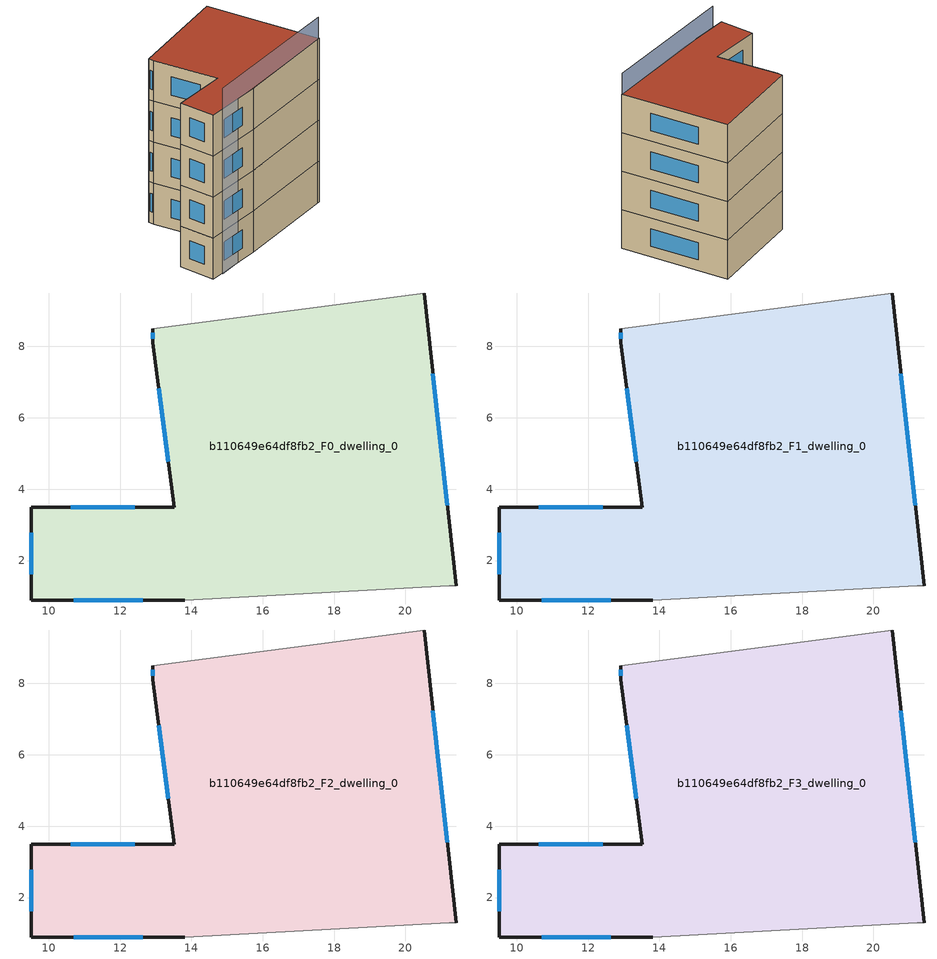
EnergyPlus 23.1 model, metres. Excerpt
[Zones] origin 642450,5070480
b110649e64df8fb2_F0_dwelling_0
 floor ground (EU_floor_Construction): 20.52,9.5 21.42,1.29 21.22,1.29 13.82,0.89 9.51,0.89 9.51,3.5 13.52,3.5 12.92,8.1 12.92,8.5 z0
 wall outside (EU_wall_Construction): 12.92,8.5 12.92,8.1 13.52,3.5 9.51,3.5 9.51,0.89 13.82,0.89 / 21.42,1.29 20.52,9.5 z0:3
 wall adiabatic (EU_wall_Construction): 20.52,9.5 12.92,8.5 / 13.82,0.89 21.22,1.29 21.42,1.29 z0:3
 window (EU_Window_Construction): 13.08,6.83 13.35,4.76 / 12.92,8.39 12.92,8.21 / 21.17,3.55 20.77,7.24 / 10.7,0.89 12.63,0.89 / 9.51,2.78 9.51,1.61 / 12.42,3.5 10.62,3.5 z0.83:2.17
b110649e64df8fb2_F1_dwelling_0
 floor to b110649e64df8fb2_F0_dwelling_0 (EU_floor_Construction): 20.52,9.5 21.42,1.29 21.22,1.29 13.82,0.89 9.51,0.89 9.51,3.5 13.52,3.5 12.92,8.1 12.92,8.5 z3
 wall outside (EU_wall_Construction): 12.92,8.5 12.92,8.1 13.52,3.5 9.51,3.5 9.51,0.89 13.82,0.89 / 21.42,1.29 20.52,9.5 z3:6
 wall adiabatic (EU_wall_Construction): 20.52,9.5 12.92,8.5 / 13.82,0.89 21.22,1.29 21.42,1.29 z3:6
 window (EU_Window_Construction): 13.08,6.83 13.35,4.76 / 12.92,8.39 12.92,8.21 / 21.17,3.55 20.77,7.24 / 10.7,0.89 12.63,0.89 / 9.51,2.78 9.51,1.61 / 12.42,3.5 10.62,3.5 z3.83:5.17
b110649e64df8fb2_F2_dwelling_0
 floor to b110649e64df8fb2_F1_dwelling_0 (EU_floor_Construction): 20.52,9.5 21.42,1.29 21.22,1.29 13.82,0.89 9.51,0.89 9.51,3.5 13.52,3.5 12.92,8.1 12.92,8.5 z6
 wall outside (EU_wall_Construction): 12.92,8.5 12.92,8.1 13.52,3.5 9.51,3.5 9.51,0.89 13.82,0.89 / 21.42,1.29 20.52,9.5 z6:9
 wall adiabatic (EU_wall_Construction): 20.52,9.5 12.92,8.5 / 13.82,0.89 21.22,1.29 21.42,1.29 z6:9
 window (EU_Window_Construction): 13.08,6.83 13.35,4.76 / 12.92,8.39 12.92,8.21 / 21.17,3.55 20.77,7.24 / 10.7,0.89 12.63,0.89 / 9.51,2.78 9.51,1.61 / 12.42,3.5 10.62,3.5 z6.83:8.17
b110649e64df8fb2_F3_dwelling_0
 floor to b110649e64df8fb2_F2_dwelling_0 (EU_floor_Construction): 20.52,9.5 21.42,1.29 21.22,1.29 13.82,0.89 9.51,0.89 9.51,3.5 13.52,3.5 12.92,8.1 12.92,8.5 z9
 wall outside (EU_wall_Construction): 12.92,8.5 12.92,8.1 13.52,3.5 9.51,3.5 9.51,0.89 13.82,0.89 / 21.42,1.29 20.52,9.5 z9:12
 wall adiabatic (EU_wall_Construction): 20.52,9.5 12.92,8.5 / 13.82,0.89 21.22,1.29 21.42,1.29 z9:12
 window (EU_Window_Construction): 13.08,6.83 13.35,4.76 / 12.92,8.39 12.92,8.21 / 21.17,3.55 20.77,7.24 / 10.7,0.89 12.63,0.89 / 9.51,2.78 9.51,1.61 / 12.42,3.5 10.62,3.5 z9.83:11.17
 roof outside (EU_roof_Construction): 21.42,1.29 20.52,9.5 12.92,8.5 12.92,8.1 13.52,3.5 9.51,3.5 9.51,0.89 13.82,0.89 21.22,1.29 z12
shading: 10.4,0.8 21.34,1.3 z0:13.6
[Building]
EU S2 Campaign: North Axis=0; Terrain=City; Solar Distribution=FullExterior
[Site:Location]
Lyon-Bron: Latitude=45.75; Longitude=5; Time Zone=1; Elevation=198
[SizingPeriod:WeatherFileDays]
AnnualSizingPeriod: Begin Month=1; Begin Day of Month=1; End Month=12; End Day of Month=31; Day of Week for Start Day=Monday; Use Weather File Daylight Saving Period=No; Use Weather File Rain and Snow Indicators=No
[MATERIAL]
EU_InternalMass_Material: Roughness=MediumRough; Thickness=0.1; Conductivity=1; Density=1800; Specific Heat=900; Thermal Absorptance=0.9; Solar Absorptance=0.7; Visible Absorptance=0.7
[MATERIAL:NOMASS] Roughness=MediumRough; Thermal Absorptance=0.9; Solar Absorptance=0.7; Visible Absorptance=0.7
Name | Thermal Resistance
EU_wall_NoMass | 0.87146
EU_roof_NoMass | 0.842276
EU_floor_NoMass | 0.496999
[WINDOWMATERIAL:SIMPLEGLAZINGSYSTEM]
EU_Window_SimpleGlazing: UFactor=2.2525; Solar Heat Gain Coefficient=0.76; Visible Transmittance=0.76
[CONSTRUCTION]
EU_wall_Construction: EU_wall_NoMass
EU_roof_Construction: EU_roof_NoMass
EU_floor_Construction: EU_floor_NoMass
EU_InternalMass_Construction: EU_InternalMass_Material
EU_Window_Construction: EU_Window_SimpleGlazing
[ZONE] Type=1; Multiplier=1; Ceiling Height=autocalculate; Volume=214.833; Floor Area=autocalculate; Part of Total Floor Area=Yes
b110649e64df8fb2_F0_dwelling_0; b110649e64df8fb2_F1_dwelling_0; b110649e64df8fb2_F2_dwelling_0; b110649e64df8fb2_F3_dwelling_0
[INTERNALMASS] Construction=EU_InternalMass_Construction; Surface Area=71.6112
Name | Zone or ZoneList
b110649e64df8fb2_F0_dwelling_0_EU_InternalMass | b110649e64df8fb2_F0_dwelling_0
b110649e64df8fb2_F1_dwelling_0_EU_InternalMass | b110649e64df8fb2_F1_dwelling_0
b110649e64df8fb2_F2_dwelling_0_EU_InternalMass | b110649e64df8fb2_F2_dwelling_0
b110649e64df8fb2_F3_dwelling_0_EU_InternalMass | b110649e64df8fb2_F3_dwelling_0
[OTHEREQUIPMENT] Fuel Type=Electricity; Design Level Calculation Method=Watts/Area; Power per Zone Floor Area=1; Fraction Latent=0; Fraction Radiant=0; Fraction Lost=0; Carbon Dioxide Generation Rate=0; EndUse Subcategory=EU_Step8_InternalGains
Name | Zone or ZoneList or Space or SpaceList | Schedule
EU_Step8_InternalGain_b110649e64df8fb2_F0_dwelling_0_f000 | b110649e64df8fb2_F0_dwelling_0 | EU_Step8_GainSchedule_b110649e64df8fb2_F0_dwelling_0_f000
EU_Step8_InternalGain_b110649e64df8fb2_F1_dwelling_0_f000 | b110649e64df8fb2_F1_dwelling_0 | EU_Step8_GainSchedule_b110649e64df8fb2_F1_dwelling_0_f000
EU_Step8_InternalGain_b110649e64df8fb2_F2_dwelling_0_f000 | b110649e64df8fb2_F2_dwelling_0 | EU_Step8_GainSchedule_b110649e64df8fb2_F2_dwelling_0_f000
EU_Step8_InternalGain_b110649e64df8fb2_F3_dwelling_0_f000 | b110649e64df8fb2_F3_dwelling_0 | EU_Step8_GainSchedule_b110649e64df8fb2_F3_dwelling_0_f000
[ZONEVENTILATION:DESIGNFLOWRATE] Schedule=EU_AlwaysOn; Design Flow Rate Calculation Method=AirChanges/Hour; Air Changes per Hour=0.425; Ventilation Type=Natural; Fan Pressure Rise=0; Fan Total Efficiency=1; Constant Term Coefficient=1; Temperature Term Coefficient=0; Velocity Term Coefficient=0; Velocity Squared Term Coefficient=0; Minimum Indoor Temperature=-100; Maximum Indoor Temperature=100; Delta Temperature=-100; Minimum Outdoor Temperature=-100; Maximum Outdoor Temperature=100; Maximum Wind Speed=40
Name | Zone or ZoneList or Space or SpaceList
EU_ConstantAir_b110649e64df8fb2_F0_dwelling_0 | b110649e64df8fb2_F0_dwelling_0
EU_ConstantAir_b110649e64df8fb2_F1_dwelling_0 | b110649e64df8fb2_F1_dwelling_0
EU_ConstantAir_b110649e64df8fb2_F2_dwelling_0 | b110649e64df8fb2_F2_dwelling_0
EU_ConstantAir_b110649e64df8fb2_F3_dwelling_0 | b110649e64df8fb2_F3_dwelling_0
[HVACTEMPLATE:THERMOSTAT] Constant Heating Setpoint=20; Constant Cooling Setpoint=50
EU_HeatOnly_b110649e64df8fb2_F0_dwelling_0; EU_HeatOnly_b110649e64df8fb2_F1_dwelling_0; EU_HeatOnly_b110649e64df8fb2_F2_dwelling_0; EU_HeatOnly_b110649e64df8fb2_F3_dwelling_0
[HVACTEMPLATE:ZONE:IDEALLOADSAIRSYSTEM] System Availability Schedule=EU_AlwaysOn; Maximum Heating Supply Air Temperature=50; Minimum Cooling Supply Air Temperature=13; Maximum Heating Supply Air Humidity Ratio=0.0156; Minimum Cooling Supply Air Humidity Ratio=0.0077; Heating Limit=NoLimit; Cooling Limit=NoLimit; Heating Availability Schedule=EU_AlwaysOn; Cooling Availability Schedule=EU_CoolingOff; Dehumidification Control Type=ConstantSensibleHeatRatio; Cooling Sensible Heat Ratio=0.7; Dehumidification Setpoint=60; Humidification Control Type=None; Humidification Setpoint=30; Outdoor Air Method=None; Outdoor Air Flow Rate per Person=0.00944; Outdoor Air Flow Rate per Zone Floor Area=0; Outdoor Air Flow Rate per Zone=0; Demand Controlled Ventilation Type=None; Outdoor Air Economizer Type=NoEconomizer; Heat Recovery Type=None; Sensible Heat Recovery Effectiveness=0.7; Latent Heat Recovery Effectiveness=0.65
Name | Template Thermostat
b110649e64df8fb2_F0_dwelling_0 | EU_HeatOnly_b110649e64df8fb2_F0_dwelling_0
b110649e64df8fb2_F1_dwelling_0 | EU_HeatOnly_b110649e64df8fb2_F1_dwelling_0
b110649e64df8fb2_F2_dwelling_0 | EU_HeatOnly_b110649e64df8fb2_F2_dwelling_0
b110649e64df8fb2_F3_dwelling_0 | EU_HeatOnly_b110649e64df8fb2_F3_dwelling_0
[SIZING:ZONE] Zone Cooling Design Supply Air Temperature Input Method=SupplyAirTemperature; Zone Cooling Design Supply Air Temperature=13; Zone Heating Design Supply Air Temperature Input Method=SupplyAirTemperature; Zone Heating Design Supply Air Temperature=50; Zone Cooling Design Supply Air Humidity Ratio=0.008; Zone Heating Design Supply Air Humidity Ratio=0.008; Cooling Design Air Flow Method=DesignDay; Cooling Design Air Flow Rate=0; Cooling Minimum Air Flow per Zone Floor Area=0.000762; Cooling Minimum Air Flow=0; Cooling Minimum Air Flow Fraction=0.2; Heating Design Air Flow Method=DesignDay; Heating Design Air Flow Rate=0; Heating Maximum Air Flow per Zone Floor Area=0.002032; Heating Maximum Air Flow=0.141576; Heating Maximum Air Flow Fraction=0.3; Account for Dedicated Outdoor Air System=No; Dedicated Outdoor Air System Control Strategy=NeutralSupplyAir; Dedicated Outdoor Air Low Setpoint Temperature for Design=autosize; Dedicated Outdoor Air High Setpoint Temperature for Design=autosize; Zone Load Sizing Method=Sensible Load Only No Latent Load; Zone Latent Cooling Design Supply Air Humidity Ratio Input Method=HumidityRatioDifference; Zone Cooling Design Supply Air Humidity Ratio Difference=0.005; Zone Latent Heating Design Supply Air Humidity Ratio Input Method=HumidityRatioDifference; Zone Humidification Design Supply Air Humidity Ratio Difference=0.005
b110649e64df8fb2_F0_dwelling_0; b110649e64df8fb2_F1_dwelling_0; b110649e64df8fb2_F2_dwelling_0; b110649e64df8fb2_F3_dwelling_0
[SCHEDULE:CONSTANT]
Name | Hourly Value
EU_AlwaysOn | 1
EU_CoolingOff | 0
[SCHEDULE:FILE] Column Number=1; Rows to Skip at Top=0; Number of Hours of Data=8760; Column Separator=Comma; Interpolate to Timestep=No; Minutes per Item=60; Adjust Schedule for Daylight Savings=Yes
Name | File
EU_Step8_GainSchedule_b110649e64df8fb2_F0_dwelling_0_f000 | ../../schedules/b110649e64df8fb2/b110649e64df8fb2_F0_dwelling_0_f000_gain.csv
EU_Step8_GainSchedule_b110649e64df8fb2_F1_dwelling_0_f000 | ../../schedules/b110649e64df8fb2/b110649e64df8fb2_F1_dwelling_0_f000_gain.csv
EU_Step8_GainSchedule_b110649e64df8fb2_F2_dwelling_0_f000 | ../../schedules/b110649e64df8fb2/b110649e64df8fb2_F2_dwelling_0_f000_gain.csv
EU_Step8_GainSchedule_b110649e64df8fb2_F3_dwelling_0_f000 | ../../schedules/b110649e64df8fb2/b110649e64df8fb2_F3_dwelling_0_f000_gain.csv
